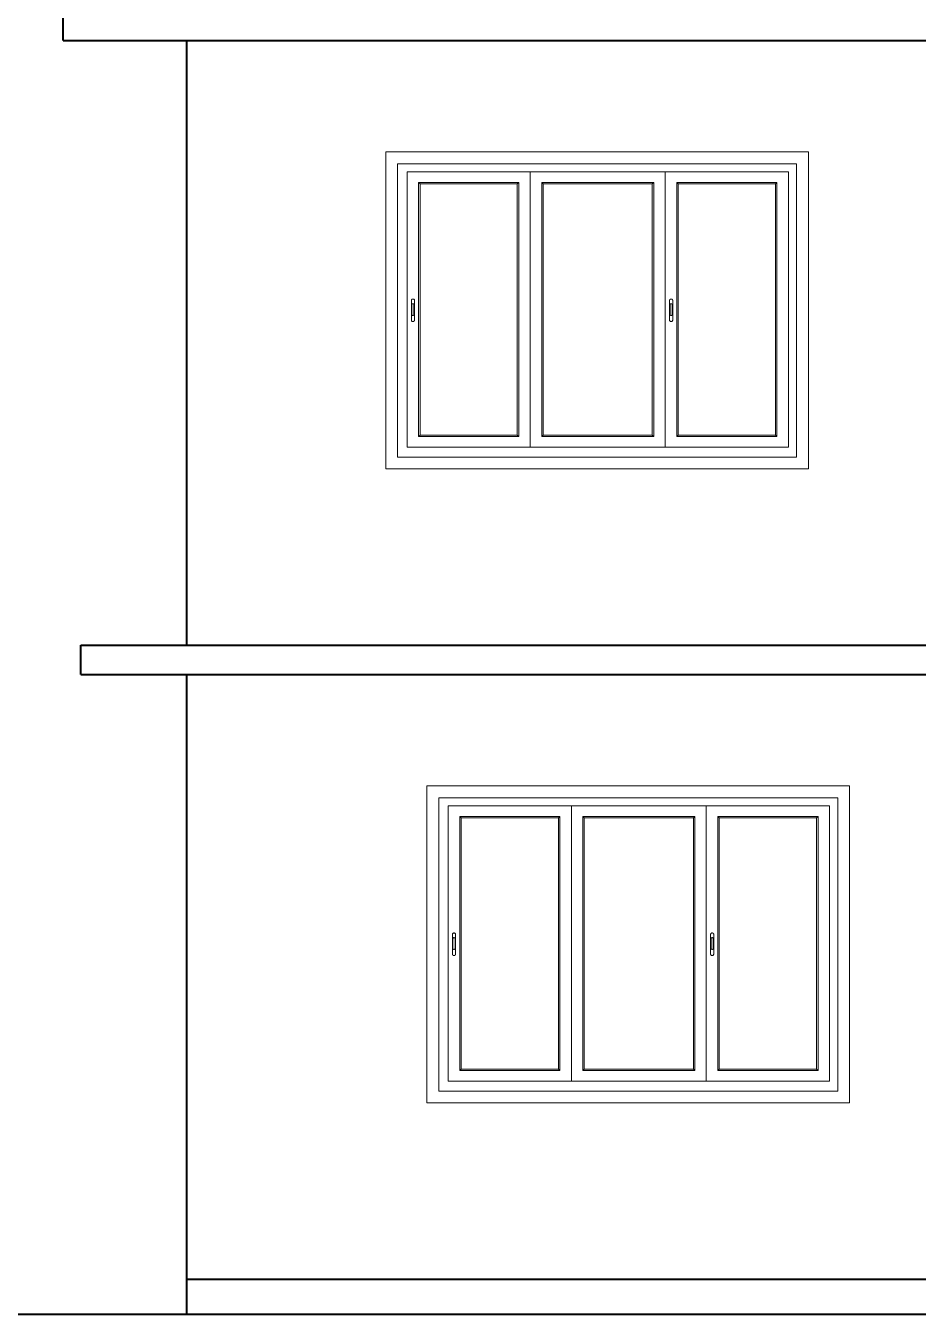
# Model space of a CAD drawing. Header units: inches. Extents: x 160056 to 168773, y -25300 to -22134.
# Drawn here: x 161414 to 161566.1, y -24981.6 to -24762.1 of the extents above; entities that cross this region are included whole.
import ezdxf

# ---------------------------------------------------------------- set-up
doc = ezdxf.new("R2010")
doc.units = ezdxf.units.IN
doc.header["$LTSCALE"] = 0.5
doc.header["$MEASUREMENT"] = 0
for name, color, linetype, lineweight in [('PARAPET', 50, 'Continuous', 13), ('wall', 1, 'Continuous', 40), ('window', 4, 'Continuous', 13)]:
    doc.layers.add(name, color=color, linetype=linetype, lineweight=lineweight)

msp = doc.modelspace()

# ---------------------------------------------------------------- linework, layer by layer
at = {"layer": 'PARAPET'}
for p, q in [((161490.72, -24783.65), (161475.41, -24783.65)), ((161475.41, -24783.65), (161475.41, -24796.88)), ((161530.74, -24783.65), (161490.72, -24783.65)), ((161547.41, -24783.65), (161530.74, -24783.65)), ((161547.41, -24796.88), (161547.41, -24783.65)), ((161477.41, -24785.65), (161477.41, -24796.88)), ((161490.72, -24785.65), (161477.41, -24785.65)), ((161530.74, -24785.65), (161490.72, -24785.65)), ((161545.41, -24785.65), (161530.74, -24785.65)), ((161545.41, -24796.88), (161545.41, -24785.65)), ((161475.41, -24796.88), (161475.41, -24820.84)), ((161477.41, -24796.88), (161477.41, -24820.84)), ((161545.41, -24820.84), (161545.41, -24796.88)), ((161547.41, -24820.84), (161547.41, -24796.88)), ((161475.41, -24820.84), (161475.41, -24837.65)), ((161477.41, -24820.84), (161477.41, -24835.65)), ((161545.41, -24835.65), (161545.41, -24820.84)), ((161547.41, -24837.65), (161547.41, -24820.84)), ((161477.41, -24835.65), (161490.72, -24835.65)), ((161490.72, -24835.65), (161530.74, -24835.65)), ((161530.74, -24835.65), (161545.41, -24835.65)), ((161475.41, -24837.65), (161490.72, -24837.65)), ((161490.72, -24837.65), (161530.74, -24837.65)), ((161530.74, -24837.65), (161547.41, -24837.65)), ((161497.72, -24891.65), (161482.41, -24891.65)), ((161482.41, -24891.65), (161482.41, -24904.88)), ((161537.74, -24891.65), (161497.72, -24891.65)), ((161554.41, -24891.65), (161537.74, -24891.65)), ((161554.41, -24904.88), (161554.41, -24891.65)), ((161484.41, -24893.65), (161484.41, -24904.88)), ((161497.72, -24893.65), (161484.41, -24893.65)), ((161537.74, -24893.65), (161497.72, -24893.65)), ((161552.41, -24893.65), (161537.74, -24893.65)), ((161552.41, -24904.88), (161552.41, -24893.65)), ((161482.41, -24904.88), (161482.41, -24928.84)), ((161484.41, -24904.88), (161484.41, -24928.84)), ((161552.41, -24928.84), (161552.41, -24904.88)), ((161554.41, -24928.84), (161554.41, -24904.88)), ((161482.41, -24928.84), (161482.41, -24945.65)), ((161484.41, -24928.84), (161484.41, -24943.65)), ((161552.41, -24943.65), (161552.41, -24928.84)), ((161554.41, -24945.65), (161554.41, -24928.84)), ((161484.41, -24943.65), (161497.72, -24943.65)), ((161497.72, -24943.65), (161537.74, -24943.65)), ((161537.74, -24943.65), (161552.41, -24943.65)), ((161482.41, -24945.65), (161497.72, -24945.65)), ((161497.72, -24945.65), (161537.74, -24945.65)), ((161537.74, -24945.65), (161554.41, -24945.65))]:
    msp.add_line(p, q, dxfattribs=at)
at = {"layer": 'wall'}
for p, q in [((161420.41, -24764.65), (161420.41, -24720.65)), ((161420.41, -24764.65), (161727.41, -24764.65)), ((161441.41, -24764.65), (161441.41, -24867.65)), ((161423.41, -24867.65), (161727.41, -24867.65)), ((161423.41, -24872.65), (161423.41, -24867.65)), ((161423.41, -24872.65), (161727.41, -24872.65)), ((161441.41, -24872.65), (161441.41, -24981.65)), ((161441.41, -24975.65), (161720.41, -24975.65)), ((161411.8, -24981.65), (161741.32, -24981.65))]:
    msp.add_line(p, q, dxfattribs=at)
at = {"layer": 'window'}
for p, q in [((161479.02, -24796.88), (161479.02, -24787.04)), ((161490.72, -24787.04), (161479.02, -24787.04)), ((161530.74, -24787.04), (161490.72, -24787.04)), ((161500.02, -24787.04), (161500.02, -24796.88)), ((161523.02, -24787.04), (161523.02, -24796.88)), ((161544.02, -24787.04), (161530.74, -24787.04)), ((161544.02, -24787.04), (161544.02, -24796.88)), ((161480.99, -24796.88), (161480.99, -24788.84)), ((161480.99, -24788.84), (161490.72, -24788.84)), ((161481.23, -24789.07), (161480.99, -24788.84)), ((161481.23, -24796.88), (161481.23, -24789.07)), ((161490.72, -24789.07), (161481.23, -24789.07)), ((161490.72, -24788.84), (161498.06, -24788.84)), ((161497.81, -24789.07), (161490.72, -24789.07)), ((161497.81, -24789.07), (161498.06, -24788.84)), ((161497.81, -24789.07), (161497.81, -24796.88)), ((161498.06, -24788.84), (161498.06, -24796.88)), ((161521.06, -24788.84), (161501.99, -24788.84)), ((161501.99, -24788.84), (161501.99, -24796.88)), ((161502.23, -24789.07), (161501.99, -24788.84)), ((161502.23, -24789.07), (161502.23, -24796.88)), ((161502.23, -24789.07), (161520.81, -24789.07)), ((161520.81, -24789.07), (161521.06, -24788.84)), ((161520.81, -24796.88), (161520.81, -24789.07)), ((161521.06, -24796.88), (161521.06, -24788.84)), ((161524.99, -24796.88), (161524.99, -24788.84)), ((161524.99, -24788.84), (161530.74, -24788.84)), ((161525.23, -24789.07), (161524.99, -24788.84)), ((161525.23, -24796.88), (161525.23, -24789.07)), ((161530.74, -24789.07), (161525.23, -24789.07)), ((161530.74, -24788.84), (161542.06, -24788.84)), ((161541.81, -24789.07), (161530.74, -24789.07)), ((161541.81, -24789.07), (161542.06, -24788.84)), ((161541.81, -24789.07), (161541.81, -24796.88)), ((161542.06, -24788.84), (161542.06, -24796.88)), ((161479.02, -24820.84), (161479.02, -24796.88)), ((161480.99, -24820.84), (161480.99, -24796.88)), ((161481.23, -24820.84), (161481.23, -24796.88)), ((161497.81, -24796.88), (161497.81, -24820.84)), ((161498.06, -24796.88), (161498.06, -24820.84)), ((161500.02, -24796.88), (161500.02, -24820.84)), ((161501.99, -24796.88), (161501.99, -24820.84)), ((161502.23, -24796.88), (161502.23, -24820.84)), ((161520.81, -24820.84), (161520.81, -24796.88)), ((161521.06, -24820.84), (161521.06, -24796.88)), ((161523.02, -24796.88), (161523.02, -24820.84)), ((161524.99, -24820.84), (161524.99, -24796.88)), ((161525.23, -24820.84), (161525.23, -24796.88)), ((161541.81, -24796.88), (161541.81, -24820.84)), ((161542.06, -24796.88), (161542.06, -24820.84)), ((161544.02, -24796.88), (161544.02, -24820.84)), ((161479.75, -24808.89), (161479.76, -24808.85)), ((161479.75, -24808.92), (161479.76, -24808.85)), ((161479.75, -24808.92), (161479.75, -24808.89)), ((161479.75, -24812.31), (161479.75, -24808.92)), ((161479.76, -24808.85), (161479.78, -24808.82)), ((161479.78, -24808.82), (161479.8, -24808.79)), ((161479.83, -24808.76), (161479.8, -24808.79)), ((161479.86, -24808.74), (161479.83, -24808.76)), ((161479.85, -24809.59), (161479.84, -24809.61)), ((161479.84, -24809.61), (161479.84, -24809.64)), ((161479.84, -24809.64), (161479.84, -24811.35)), ((161479.86, -24809.57), (161479.85, -24809.59)), ((161479.86, -24808.74), (161479.9, -24808.72)), ((161479.87, -24809.55), (161479.86, -24809.57)), ((161479.89, -24809.53), (161479.87, -24809.55)), ((161479.91, -24809.52), (161479.89, -24809.53)), ((161479.93, -24808.71), (161479.9, -24808.72)), ((161479.94, -24809.51), (161479.91, -24809.52)), ((161479.98, -24808.7), (161479.93, -24808.71)), ((161479.96, -24809.5), (161479.94, -24809.51)), ((161479.99, -24809.49), (161479.96, -24809.5)), ((161480.02, -24808.7), (161479.98, -24808.7)), ((161480.02, -24809.49), (161479.99, -24809.49)), ((161480.06, -24808.7), (161480.02, -24808.7)), ((161480.05, -24809.49), (161480.02, -24809.49)), ((161480.07, -24809.5), (161480.05, -24809.49)), ((161480.06, -24808.7), (161480.1, -24808.71)), ((161480.1, -24809.51), (161480.07, -24809.5)), ((161480.1, -24808.71), (161480.14, -24808.72)), ((161480.12, -24809.52), (161480.1, -24809.51)), ((161480.15, -24809.53), (161480.12, -24809.52)), ((161480.14, -24808.72), (161480.18, -24808.74)), ((161480.16, -24809.55), (161480.15, -24809.53)), ((161480.18, -24809.57), (161480.16, -24809.55)), ((161480.18, -24808.74), (161480.21, -24808.76)), ((161480.19, -24809.59), (161480.18, -24809.57)), ((161480.2, -24809.61), (161480.19, -24809.59)), ((161480.2, -24809.64), (161480.2, -24809.61)), ((161480.2, -24811.35), (161480.2, -24809.64)), ((161480.21, -24808.76), (161480.24, -24808.79)), ((161480.26, -24808.82), (161480.24, -24808.79)), ((161480.27, -24808.85), (161480.26, -24808.82)), ((161480.28, -24808.89), (161480.27, -24808.85)), ((161480.28, -24808.89), (161480.29, -24808.92)), ((161480.29, -24808.92), (161480.29, -24812.31)), ((161523.75, -24808.89), (161523.76, -24808.85)), ((161523.75, -24808.92), (161523.76, -24808.85)), ((161523.75, -24808.92), (161523.75, -24808.89)), ((161523.75, -24812.31), (161523.75, -24808.92)), ((161523.76, -24808.85), (161523.78, -24808.82)), ((161523.78, -24808.82), (161523.8, -24808.79)), ((161523.83, -24808.76), (161523.8, -24808.79)), ((161523.86, -24808.74), (161523.83, -24808.76)), ((161523.85, -24809.59), (161523.84, -24809.61)), ((161523.84, -24809.61), (161523.84, -24809.64)), ((161523.84, -24809.64), (161523.84, -24811.35)), ((161523.86, -24809.57), (161523.85, -24809.59)), ((161523.86, -24808.74), (161523.9, -24808.72)), ((161523.87, -24809.55), (161523.86, -24809.57)), ((161523.89, -24809.53), (161523.87, -24809.55)), ((161523.91, -24809.52), (161523.89, -24809.53)), ((161523.93, -24808.71), (161523.9, -24808.72)), ((161523.94, -24809.51), (161523.91, -24809.52)), ((161523.98, -24808.7), (161523.93, -24808.71)), ((161523.96, -24809.5), (161523.94, -24809.51)), ((161523.99, -24809.49), (161523.96, -24809.5)), ((161524.02, -24808.7), (161523.98, -24808.7)), ((161524.02, -24809.49), (161523.99, -24809.49)), ((161524.06, -24808.7), (161524.02, -24808.7)), ((161524.05, -24809.49), (161524.02, -24809.49)), ((161524.07, -24809.5), (161524.05, -24809.49)), ((161524.06, -24808.7), (161524.1, -24808.71)), ((161524.1, -24809.51), (161524.07, -24809.5)), ((161524.1, -24808.71), (161524.14, -24808.72)), ((161524.12, -24809.52), (161524.1, -24809.51)), ((161524.15, -24809.53), (161524.12, -24809.52)), ((161524.14, -24808.72), (161524.18, -24808.74)), ((161524.16, -24809.55), (161524.15, -24809.53)), ((161524.18, -24809.57), (161524.16, -24809.55)), ((161524.18, -24808.74), (161524.21, -24808.76)), ((161524.19, -24809.59), (161524.18, -24809.57)), ((161524.2, -24809.61), (161524.19, -24809.59)), ((161524.2, -24809.64), (161524.2, -24809.61)), ((161524.2, -24811.35), (161524.2, -24809.64)), ((161524.21, -24808.76), (161524.24, -24808.79)), ((161524.26, -24808.82), (161524.24, -24808.79)), ((161524.27, -24808.85), (161524.26, -24808.82)), ((161524.28, -24808.89), (161524.27, -24808.85)), ((161524.28, -24808.89), (161524.29, -24808.92)), ((161524.29, -24808.92), (161524.29, -24812.31)), ((161479.84, -24811.37), (161479.84, -24811.35)), ((161479.85, -24811.39), (161479.84, -24811.37)), ((161479.86, -24811.41), (161479.85, -24811.39)), ((161479.87, -24811.43), (161479.86, -24811.41)), ((161479.89, -24811.45), (161479.87, -24811.43)), ((161479.91, -24811.47), (161479.89, -24811.45)), ((161479.94, -24811.48), (161479.91, -24811.47)), ((161479.96, -24811.49), (161479.94, -24811.48)), ((161479.99, -24811.49), (161479.96, -24811.49)), ((161480.02, -24811.49), (161479.99, -24811.49)), ((161480.05, -24811.49), (161480.02, -24811.49)), ((161480.07, -24811.49), (161480.05, -24811.49)), ((161480.1, -24811.48), (161480.07, -24811.49)), ((161480.12, -24811.47), (161480.1, -24811.48)), ((161480.15, -24811.45), (161480.12, -24811.47)), ((161480.16, -24811.43), (161480.15, -24811.45)), ((161480.18, -24811.41), (161480.16, -24811.43)), ((161480.19, -24811.39), (161480.18, -24811.41)), ((161480.2, -24811.37), (161480.19, -24811.39)), ((161480.2, -24811.35), (161480.2, -24811.37)), ((161523.84, -24811.37), (161523.84, -24811.35)), ((161523.85, -24811.39), (161523.84, -24811.37)), ((161523.86, -24811.41), (161523.85, -24811.39)), ((161523.87, -24811.43), (161523.86, -24811.41)), ((161523.89, -24811.45), (161523.87, -24811.43)), ((161523.91, -24811.47), (161523.89, -24811.45)), ((161523.94, -24811.48), (161523.91, -24811.47)), ((161523.96, -24811.49), (161523.94, -24811.48)), ((161523.99, -24811.49), (161523.96, -24811.49)), ((161524.02, -24811.49), (161523.99, -24811.49)), ((161524.05, -24811.49), (161524.02, -24811.49)), ((161524.07, -24811.49), (161524.05, -24811.49)), ((161524.1, -24811.48), (161524.07, -24811.49)), ((161524.12, -24811.47), (161524.1, -24811.48)), ((161524.15, -24811.45), (161524.12, -24811.47)), ((161524.16, -24811.43), (161524.15, -24811.45)), ((161524.18, -24811.41), (161524.16, -24811.43)), ((161524.19, -24811.39), (161524.18, -24811.41)), ((161524.2, -24811.37), (161524.19, -24811.39)), ((161524.2, -24811.35), (161524.2, -24811.37)), ((161479.75, -24812.35), (161479.75, -24812.31)), ((161479.76, -24812.38), (161479.75, -24812.35)), ((161479.76, -24812.38), (161479.78, -24812.41)), ((161479.78, -24812.41), (161479.8, -24812.44)), ((161479.8, -24812.44), (161479.83, -24812.47)), ((161479.86, -24812.49), (161479.83, -24812.47)), ((161479.9, -24812.51), (161479.86, -24812.49)), ((161479.9, -24812.51), (161479.93, -24812.52)), ((161479.98, -24812.53), (161479.93, -24812.52)), ((161480.02, -24812.53), (161479.98, -24812.53)), ((161480.02, -24812.53), (161480.06, -24812.53)), ((161480.06, -24812.53), (161480.1, -24812.52)), ((161480.14, -24812.51), (161480.1, -24812.52)), ((161480.18, -24812.49), (161480.14, -24812.51)), ((161480.18, -24812.49), (161480.21, -24812.47)), ((161480.21, -24812.47), (161480.24, -24812.44)), ((161480.24, -24812.44), (161480.26, -24812.41)), ((161480.27, -24812.38), (161480.26, -24812.41)), ((161480.29, -24812.31), (161480.27, -24812.38)), ((161480.28, -24812.35), (161480.27, -24812.38)), ((161480.28, -24812.35), (161480.29, -24812.31)), ((161523.75, -24812.35), (161523.75, -24812.31)), ((161523.76, -24812.38), (161523.75, -24812.35)), ((161523.76, -24812.38), (161523.78, -24812.41)), ((161523.78, -24812.41), (161523.8, -24812.44)), ((161523.8, -24812.44), (161523.83, -24812.47)), ((161523.86, -24812.49), (161523.83, -24812.47)), ((161523.9, -24812.51), (161523.86, -24812.49)), ((161523.9, -24812.51), (161523.93, -24812.52)), ((161523.98, -24812.53), (161523.93, -24812.52)), ((161524.02, -24812.53), (161523.98, -24812.53)), ((161524.02, -24812.53), (161524.06, -24812.53)), ((161524.06, -24812.53), (161524.1, -24812.52)), ((161524.14, -24812.51), (161524.1, -24812.52)), ((161524.18, -24812.49), (161524.14, -24812.51)), ((161524.18, -24812.49), (161524.21, -24812.47)), ((161524.21, -24812.47), (161524.24, -24812.44)), ((161524.24, -24812.44), (161524.26, -24812.41)), ((161524.27, -24812.38), (161524.26, -24812.41)), ((161524.29, -24812.31), (161524.27, -24812.38)), ((161524.28, -24812.35), (161524.27, -24812.38)), ((161524.28, -24812.35), (161524.29, -24812.31)), ((161479.02, -24833.93), (161479.02, -24820.84)), ((161480.99, -24832.13), (161480.99, -24820.84)), ((161481.23, -24831.91), (161481.23, -24820.84)), ((161497.81, -24820.84), (161497.81, -24831.91)), ((161498.06, -24820.84), (161498.06, -24832.13)), ((161500.02, -24820.84), (161500.02, -24833.93)), ((161501.99, -24820.84), (161501.99, -24832.13)), ((161502.23, -24820.84), (161502.23, -24831.91)), ((161520.81, -24831.91), (161520.81, -24820.84)), ((161521.06, -24832.13), (161521.06, -24820.84)), ((161523.02, -24820.84), (161523.02, -24833.93)), ((161524.99, -24832.13), (161524.99, -24820.84)), ((161525.23, -24831.91), (161525.23, -24820.84)), ((161541.81, -24820.84), (161541.81, -24831.91)), ((161542.06, -24820.84), (161542.06, -24832.13)), ((161544.02, -24820.84), (161544.02, -24833.93)), ((161480.99, -24832.13), (161481.23, -24831.91)), ((161490.72, -24831.91), (161481.23, -24831.91)), ((161497.81, -24831.91), (161490.72, -24831.91)), ((161497.81, -24831.91), (161498.06, -24832.13)), ((161502.23, -24831.91), (161501.99, -24832.13)), ((161502.23, -24831.91), (161520.81, -24831.91)), ((161521.06, -24832.13), (161520.81, -24831.91)), ((161524.99, -24832.13), (161525.23, -24831.91)), ((161530.74, -24831.91), (161525.23, -24831.91)), ((161541.81, -24831.91), (161530.74, -24831.91)), ((161541.81, -24831.91), (161542.06, -24832.13)), ((161479.02, -24833.93), (161490.72, -24833.93)), ((161490.72, -24832.13), (161480.99, -24832.13)), ((161498.06, -24832.13), (161490.72, -24832.13)), ((161490.72, -24833.93), (161500.02, -24833.93)), ((161523.02, -24833.93), (161500.02, -24833.93)), ((161501.99, -24832.13), (161521.06, -24832.13)), ((161523.02, -24833.93), (161530.74, -24833.93)), ((161530.74, -24832.13), (161524.99, -24832.13)), ((161542.06, -24832.13), (161530.74, -24832.13)), ((161530.74, -24833.93), (161544.02, -24833.93)), ((161486.02, -24904.88), (161486.02, -24895.04)), ((161497.72, -24895.04), (161486.02, -24895.04)), ((161537.74, -24895.04), (161497.72, -24895.04)), ((161507.02, -24895.04), (161507.02, -24904.88)), ((161530.02, -24895.04), (161530.02, -24904.88)), ((161551.02, -24895.04), (161537.74, -24895.04)), ((161551.02, -24895.04), (161551.02, -24904.88)), ((161487.99, -24904.88), (161487.99, -24896.84)), ((161487.99, -24896.84), (161497.72, -24896.84)), ((161488.23, -24897.07), (161487.99, -24896.84)), ((161488.23, -24904.88), (161488.23, -24897.07)), ((161497.72, -24897.07), (161488.23, -24897.07)), ((161497.72, -24896.84), (161505.06, -24896.84)), ((161504.81, -24897.07), (161497.72, -24897.07)), ((161504.81, -24897.07), (161505.06, -24896.84)), ((161504.81, -24897.07), (161504.81, -24904.88)), ((161505.06, -24896.84), (161505.06, -24904.88)), ((161528.06, -24896.84), (161508.99, -24896.84)), ((161508.99, -24896.84), (161508.99, -24904.88)), ((161509.23, -24897.07), (161508.99, -24896.84)), ((161509.23, -24897.07), (161509.23, -24904.88)), ((161509.23, -24897.07), (161527.81, -24897.07)), ((161527.81, -24897.07), (161528.06, -24896.84)), ((161527.81, -24904.88), (161527.81, -24897.07)), ((161528.06, -24904.88), (161528.06, -24896.84)), ((161531.99, -24904.88), (161531.99, -24896.84)), ((161531.99, -24896.84), (161537.74, -24896.84)), ((161532.23, -24897.07), (161531.99, -24896.84)), ((161532.23, -24904.88), (161532.23, -24897.07)), ((161537.74, -24897.07), (161532.23, -24897.07)), ((161537.74, -24896.84), (161549.06, -24896.84)), ((161548.81, -24897.07), (161537.74, -24897.07)), ((161548.81, -24897.07), (161549.06, -24896.84)), ((161548.81, -24897.07), (161548.81, -24904.88)), ((161549.06, -24896.84), (161549.06, -24904.88)), ((161486.02, -24928.84), (161486.02, -24904.88)), ((161487.99, -24928.84), (161487.99, -24904.88)), ((161488.23, -24928.84), (161488.23, -24904.88)), ((161504.81, -24904.88), (161504.81, -24928.84)), ((161505.06, -24904.88), (161505.06, -24928.84)), ((161507.02, -24904.88), (161507.02, -24928.84)), ((161508.99, -24904.88), (161508.99, -24928.84)), ((161509.23, -24904.88), (161509.23, -24928.84)), ((161527.81, -24928.84), (161527.81, -24904.88)), ((161528.06, -24928.84), (161528.06, -24904.88)), ((161530.02, -24904.88), (161530.02, -24928.84)), ((161531.99, -24928.84), (161531.99, -24904.88)), ((161532.23, -24928.84), (161532.23, -24904.88)), ((161548.81, -24904.88), (161548.81, -24928.84)), ((161549.06, -24904.88), (161549.06, -24928.84)), ((161551.02, -24904.88), (161551.02, -24928.84)), ((161486.75, -24916.89), (161486.76, -24916.85)), ((161486.75, -24916.92), (161486.76, -24916.85)), ((161486.75, -24916.92), (161486.75, -24916.89)), ((161486.75, -24920.31), (161486.75, -24916.92)), ((161486.76, -24916.85), (161486.78, -24916.82)), ((161486.78, -24916.82), (161486.8, -24916.79)), ((161486.83, -24916.76), (161486.8, -24916.79)), ((161486.86, -24916.74), (161486.83, -24916.76)), ((161486.85, -24917.59), (161486.84, -24917.61)), ((161486.84, -24917.61), (161486.84, -24917.64)), ((161486.84, -24917.64), (161486.84, -24919.35)), ((161486.86, -24917.57), (161486.85, -24917.59)), ((161486.86, -24916.74), (161486.9, -24916.72)), ((161486.87, -24917.55), (161486.86, -24917.57)), ((161486.89, -24917.53), (161486.87, -24917.55)), ((161486.91, -24917.52), (161486.89, -24917.53)), ((161486.93, -24916.71), (161486.9, -24916.72)), ((161486.94, -24917.51), (161486.91, -24917.52)), ((161486.98, -24916.7), (161486.93, -24916.71)), ((161486.96, -24917.5), (161486.94, -24917.51)), ((161486.99, -24917.49), (161486.96, -24917.5)), ((161487.02, -24916.7), (161486.98, -24916.7)), ((161487.02, -24917.49), (161486.99, -24917.49)), ((161487.06, -24916.7), (161487.02, -24916.7)), ((161487.05, -24917.49), (161487.02, -24917.49)), ((161487.07, -24917.5), (161487.05, -24917.49)), ((161487.06, -24916.7), (161487.1, -24916.71)), ((161487.1, -24917.51), (161487.07, -24917.5)), ((161487.1, -24916.71), (161487.14, -24916.72)), ((161487.12, -24917.52), (161487.1, -24917.51)), ((161487.15, -24917.53), (161487.12, -24917.52)), ((161487.14, -24916.72), (161487.18, -24916.74)), ((161487.16, -24917.55), (161487.15, -24917.53)), ((161487.18, -24917.57), (161487.16, -24917.55)), ((161487.18, -24916.74), (161487.21, -24916.76)), ((161487.19, -24917.59), (161487.18, -24917.57)), ((161487.2, -24917.61), (161487.19, -24917.59)), ((161487.2, -24917.64), (161487.2, -24917.61)), ((161487.2, -24919.35), (161487.2, -24917.64)), ((161487.21, -24916.76), (161487.24, -24916.79)), ((161487.26, -24916.82), (161487.24, -24916.79)), ((161487.27, -24916.85), (161487.26, -24916.82)), ((161487.28, -24916.89), (161487.27, -24916.85)), ((161487.28, -24916.89), (161487.29, -24916.92)), ((161487.29, -24916.92), (161487.29, -24920.31)), ((161530.75, -24916.89), (161530.76, -24916.85)), ((161530.75, -24916.92), (161530.76, -24916.85)), ((161530.75, -24916.92), (161530.75, -24916.89)), ((161530.75, -24920.31), (161530.75, -24916.92)), ((161530.76, -24916.85), (161530.78, -24916.82)), ((161530.78, -24916.82), (161530.8, -24916.79)), ((161530.83, -24916.76), (161530.8, -24916.79)), ((161530.86, -24916.74), (161530.83, -24916.76)), ((161530.85, -24917.59), (161530.84, -24917.61)), ((161530.84, -24917.61), (161530.84, -24917.64)), ((161530.84, -24917.64), (161530.84, -24919.35)), ((161530.86, -24917.57), (161530.85, -24917.59)), ((161530.86, -24916.74), (161530.9, -24916.72)), ((161530.87, -24917.55), (161530.86, -24917.57)), ((161530.89, -24917.53), (161530.87, -24917.55)), ((161530.91, -24917.52), (161530.89, -24917.53)), ((161530.93, -24916.71), (161530.9, -24916.72)), ((161530.94, -24917.51), (161530.91, -24917.52)), ((161530.98, -24916.7), (161530.93, -24916.71)), ((161530.96, -24917.5), (161530.94, -24917.51)), ((161530.99, -24917.49), (161530.96, -24917.5)), ((161531.02, -24916.7), (161530.98, -24916.7)), ((161531.02, -24917.49), (161530.99, -24917.49)), ((161531.06, -24916.7), (161531.02, -24916.7)), ((161531.05, -24917.49), (161531.02, -24917.49)), ((161531.07, -24917.5), (161531.05, -24917.49)), ((161531.06, -24916.7), (161531.1, -24916.71)), ((161531.1, -24917.51), (161531.07, -24917.5)), ((161531.1, -24916.71), (161531.14, -24916.72)), ((161531.12, -24917.52), (161531.1, -24917.51)), ((161531.15, -24917.53), (161531.12, -24917.52)), ((161531.14, -24916.72), (161531.18, -24916.74)), ((161531.16, -24917.55), (161531.15, -24917.53)), ((161531.18, -24917.57), (161531.16, -24917.55)), ((161531.18, -24916.74), (161531.21, -24916.76)), ((161531.19, -24917.59), (161531.18, -24917.57)), ((161531.2, -24917.61), (161531.19, -24917.59)), ((161531.2, -24917.64), (161531.2, -24917.61)), ((161531.2, -24919.35), (161531.2, -24917.64)), ((161531.21, -24916.76), (161531.24, -24916.79)), ((161531.26, -24916.82), (161531.24, -24916.79)), ((161531.27, -24916.85), (161531.26, -24916.82)), ((161531.28, -24916.89), (161531.27, -24916.85)), ((161531.28, -24916.89), (161531.29, -24916.92)), ((161531.29, -24916.92), (161531.29, -24920.31)), ((161486.84, -24919.37), (161486.84, -24919.35)), ((161486.85, -24919.39), (161486.84, -24919.37)), ((161486.86, -24919.41), (161486.85, -24919.39)), ((161486.87, -24919.43), (161486.86, -24919.41)), ((161486.89, -24919.45), (161486.87, -24919.43)), ((161486.91, -24919.47), (161486.89, -24919.45)), ((161486.94, -24919.48), (161486.91, -24919.47)), ((161486.96, -24919.49), (161486.94, -24919.48)), ((161486.99, -24919.49), (161486.96, -24919.49)), ((161487.02, -24919.49), (161486.99, -24919.49)), ((161487.05, -24919.49), (161487.02, -24919.49)), ((161487.07, -24919.49), (161487.05, -24919.49)), ((161487.1, -24919.48), (161487.07, -24919.49)), ((161487.12, -24919.47), (161487.1, -24919.48)), ((161487.15, -24919.45), (161487.12, -24919.47)), ((161487.16, -24919.43), (161487.15, -24919.45)), ((161487.18, -24919.41), (161487.16, -24919.43)), ((161487.19, -24919.39), (161487.18, -24919.41)), ((161487.2, -24919.37), (161487.19, -24919.39)), ((161487.2, -24919.35), (161487.2, -24919.37)), ((161530.84, -24919.37), (161530.84, -24919.35)), ((161530.85, -24919.39), (161530.84, -24919.37)), ((161530.86, -24919.41), (161530.85, -24919.39)), ((161530.87, -24919.43), (161530.86, -24919.41)), ((161530.89, -24919.45), (161530.87, -24919.43)), ((161530.91, -24919.47), (161530.89, -24919.45)), ((161530.94, -24919.48), (161530.91, -24919.47)), ((161530.96, -24919.49), (161530.94, -24919.48)), ((161530.99, -24919.49), (161530.96, -24919.49)), ((161531.02, -24919.49), (161530.99, -24919.49)), ((161531.05, -24919.49), (161531.02, -24919.49)), ((161531.07, -24919.49), (161531.05, -24919.49)), ((161531.1, -24919.48), (161531.07, -24919.49)), ((161531.12, -24919.47), (161531.1, -24919.48)), ((161531.15, -24919.45), (161531.12, -24919.47)), ((161531.16, -24919.43), (161531.15, -24919.45)), ((161531.18, -24919.41), (161531.16, -24919.43)), ((161531.19, -24919.39), (161531.18, -24919.41)), ((161531.2, -24919.37), (161531.19, -24919.39)), ((161531.2, -24919.35), (161531.2, -24919.37)), ((161486.75, -24920.35), (161486.75, -24920.31)), ((161486.76, -24920.38), (161486.75, -24920.35)), ((161486.76, -24920.38), (161486.78, -24920.41)), ((161486.78, -24920.41), (161486.8, -24920.44)), ((161486.8, -24920.44), (161486.83, -24920.47)), ((161486.86, -24920.49), (161486.83, -24920.47)), ((161486.9, -24920.51), (161486.86, -24920.49)), ((161486.9, -24920.51), (161486.93, -24920.52)), ((161486.98, -24920.53), (161486.93, -24920.52)), ((161487.02, -24920.53), (161486.98, -24920.53)), ((161487.02, -24920.53), (161487.06, -24920.53)), ((161487.06, -24920.53), (161487.1, -24920.52)), ((161487.14, -24920.51), (161487.1, -24920.52)), ((161487.18, -24920.49), (161487.14, -24920.51)), ((161487.18, -24920.49), (161487.21, -24920.47)), ((161487.21, -24920.47), (161487.24, -24920.44)), ((161487.24, -24920.44), (161487.26, -24920.41)), ((161487.27, -24920.38), (161487.26, -24920.41)), ((161487.29, -24920.31), (161487.27, -24920.38)), ((161487.28, -24920.35), (161487.27, -24920.38)), ((161487.28, -24920.35), (161487.29, -24920.31)), ((161530.75, -24920.35), (161530.75, -24920.31)), ((161530.76, -24920.38), (161530.75, -24920.35)), ((161530.76, -24920.38), (161530.78, -24920.41)), ((161530.78, -24920.41), (161530.8, -24920.44)), ((161530.8, -24920.44), (161530.83, -24920.47)), ((161530.86, -24920.49), (161530.83, -24920.47)), ((161530.9, -24920.51), (161530.86, -24920.49)), ((161530.9, -24920.51), (161530.93, -24920.52)), ((161530.98, -24920.53), (161530.93, -24920.52)), ((161531.02, -24920.53), (161530.98, -24920.53)), ((161531.02, -24920.53), (161531.06, -24920.53)), ((161531.06, -24920.53), (161531.1, -24920.52)), ((161531.14, -24920.51), (161531.1, -24920.52)), ((161531.18, -24920.49), (161531.14, -24920.51)), ((161531.18, -24920.49), (161531.21, -24920.47)), ((161531.21, -24920.47), (161531.24, -24920.44)), ((161531.24, -24920.44), (161531.26, -24920.41)), ((161531.27, -24920.38), (161531.26, -24920.41)), ((161531.29, -24920.31), (161531.27, -24920.38)), ((161531.28, -24920.35), (161531.27, -24920.38)), ((161531.28, -24920.35), (161531.29, -24920.31)), ((161486.02, -24941.93), (161486.02, -24928.84)), ((161487.99, -24940.13), (161487.99, -24928.84)), ((161488.23, -24939.91), (161488.23, -24928.84)), ((161504.81, -24928.84), (161504.81, -24939.91)), ((161505.06, -24928.84), (161505.06, -24940.13)), ((161507.02, -24928.84), (161507.02, -24941.93)), ((161508.99, -24928.84), (161508.99, -24940.13)), ((161509.23, -24928.84), (161509.23, -24939.91)), ((161527.81, -24939.91), (161527.81, -24928.84)), ((161528.06, -24940.13), (161528.06, -24928.84)), ((161530.02, -24928.84), (161530.02, -24941.93)), ((161531.99, -24940.13), (161531.99, -24928.84)), ((161532.23, -24939.91), (161532.23, -24928.84)), ((161548.81, -24928.84), (161548.81, -24939.91)), ((161549.06, -24928.84), (161549.06, -24940.13)), ((161551.02, -24928.84), (161551.02, -24941.93)), ((161487.99, -24940.13), (161488.23, -24939.91)), ((161497.72, -24940.13), (161487.99, -24940.13)), ((161497.72, -24939.91), (161488.23, -24939.91)), ((161504.81, -24939.91), (161497.72, -24939.91)), ((161505.06, -24940.13), (161497.72, -24940.13)), ((161504.81, -24939.91), (161505.06, -24940.13)), ((161509.23, -24939.91), (161508.99, -24940.13)), ((161508.99, -24940.13), (161528.06, -24940.13)), ((161509.23, -24939.91), (161527.81, -24939.91)), ((161528.06, -24940.13), (161527.81, -24939.91)), ((161531.99, -24940.13), (161532.23, -24939.91)), ((161537.74, -24940.13), (161531.99, -24940.13)), ((161537.74, -24939.91), (161532.23, -24939.91)), ((161548.81, -24939.91), (161537.74, -24939.91)), ((161549.06, -24940.13), (161537.74, -24940.13)), ((161548.81, -24939.91), (161549.06, -24940.13)), ((161486.02, -24941.93), (161497.72, -24941.93)), ((161497.72, -24941.93), (161507.02, -24941.93)), ((161530.02, -24941.93), (161507.02, -24941.93)), ((161530.02, -24941.93), (161537.74, -24941.93)), ((161537.74, -24941.93), (161551.02, -24941.93))]:
    msp.add_line(p, q, dxfattribs=at)

doc.saveas('drawing.dxf')
